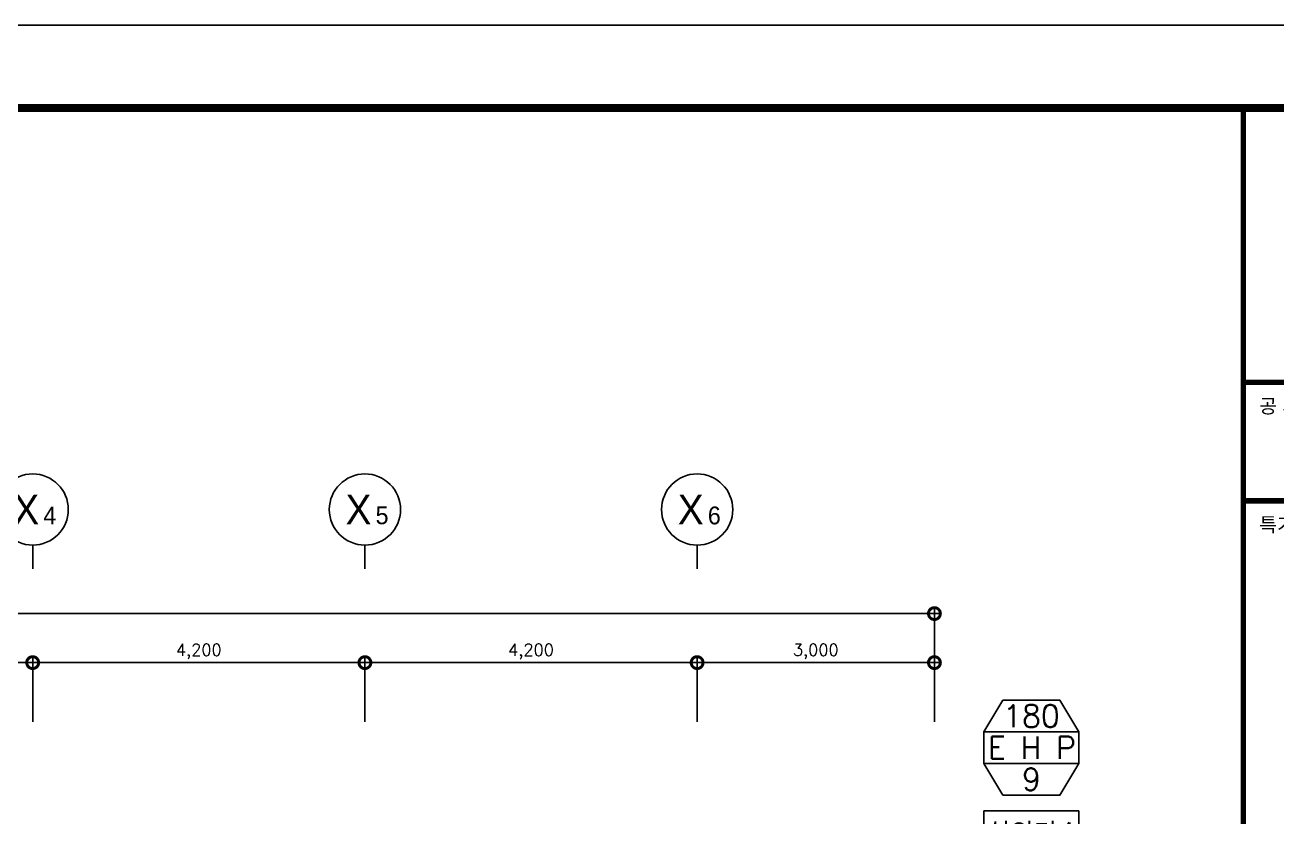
# Model space of a CAD drawing. Header units: millimetres. Extents: x -56261 to 196039, y 9480 to 100001.
# Drawn here: x 133537 to 149363, y 89990 to 100001 of the extents above; entities that cross this region are included whole.
import ezdxf
from ezdxf.enums import TextEntityAlignment as Align

# ---------------------------------------------------------------- set-up
doc = ezdxf.new("R2010")
doc.units = ezdxf.units.MM
for name, color, linetype in [('DVM_INOUT_MARK', 2, 'Continuous'), ('DVM_INOUT_NAME', 7, 'Continuous'), ('FORM', 4, 'Continuous'), ('PLAN_DIM', 7, 'Continuous')]:
    doc.layers.add(name, color=color, linetype=linetype)
doc.styles.add('DVM_DEFAULT', font='romans.shx', dxfattribs={"bigfont": 'whgtxt.shx'})
doc.styles.add('Gdim', font='')
doc.styles.add('Gtx', font='')
doc.styles.add('plan', font='romans.shx', dxfattribs={"bigfont": 'GHS.SHX'})
doc.styles.add('굴림', font='NGULIM.TTF')
doc.styles.get('Gdim').set_extended_font_data('Dotum')
doc.styles.get('Gtx').set_extended_font_data('Dotum')
doc.dimstyles.new('Gdim100', dxfattribs={"dimscale": 100, "dimtxt": 3, "dimasz": 6, "dimexe": 1.5, "dimexo": 2, "dimgap": 1, "dimtad": 1, "dimdec": 0, "dimzin": 0, "dimdsep": 46, "dimlunit": 6, "dimtxsty": 'Gdim', "dimblk1": 'DOTSMALL', "dimblk2": 'DOTSMALL', "dimsah": 1, "dimcen": 1.5, "dimdle": 1.5, "dimclrd": 1, "dimclre": 1, "dimclrt": 256, "dimazin": 0, "dimtfac": 1, "dimtdec": 0, "dimtix": 1, "dimtmove": 2, "dimatfit": 3, "dimldrblk": 'DOTSMALL', "dimfxl": 1.5, "dimtolj": 1, "dimtzin": 0, "dimlwd": -1, "dimlwe": -1, "dimarcsym": 0})

# ---------------------------------------------------------------- blocks, each defined once
blk = doc.blocks.new('_DotSmall')
at = {"color": 0, "linetype": 'ByBlock', "const_width": 0.5}
blk.add_lwpolyline([(-0.0625, 0, 1), (0.0625, 0, 1)], format="xyb", close=True, dxfattribs=at)
blk = doc.blocks.new('*D132')
at = {"layer": 'DEFPOINTS', "color": 0, "transparency": 16777216}
for p in [(145033, 92561), (121033, 91092), (145033, 91092)]:
    blk.add_point(p, dxfattribs=at)
at = {"layer": 'PLAN_DIM', "transparency": 16777216}
for p, q in [((121033, 91192), (121033, 92636)), ((145033, 91192), (145033, 92636)), ((120958, 92561), (145108, 92561))]:
    blk.add_line(p, q, dxfattribs=at)
at = {"layer": 'PLAN_DIM', "transparency": 16777216, "xscale": 300, "yscale": 300, "zscale": 300, "rotation": 180}
blk.add_blockref('_DotSmall', (121033, 92561), dxfattribs=at)
at = {"layer": 'PLAN_DIM', "transparency": 16777216, "xscale": 300, "yscale": 300, "zscale": 300}
blk.add_blockref('_DotSmall', (145033, 92561), dxfattribs=at)
at = {"layer": 'PLAN_DIM', "transparency": 16777216, "insert": (133033, 92701), "char_height": 150, "attachment_point": 5, "style": 'plan'}
blk.add_mtext('\\A1;24,000', dxfattribs=at)
blk = doc.blocks.new('FORM_기계', base_point=(381614, -321275))
at = {"layer": 'FORM', "color": 7}
blk.add_lwpolyline([(381614, -321275), (465714, -321275), (465714, -261875), (381614, -261875)], close=True, dxfattribs=at)
at = {"layer": 'FORM', "const_width": 200}
blk.add_lwpolyline([(463614, -319175), (383714, -319175), (383714, -263975), (463614, -263975)], close=True, dxfattribs=at)
at = {"layer": 'FORM', "const_width": 140}
for points in [[(455614, -263975), (455614, -319175)], [(455614, -270907), (463614, -270907)], [(455614, -273907), (463614, -273907)]]:
    blk.add_lwpolyline(points, dxfattribs=at)
at = {"layer": 'FORM', "style": '굴림'}
for s, p in [('공 사 명', (456014, -271507)), ('특기사항', (456014, -274507))]:
    blk.add_text(s, height=360, dxfattribs=at).set_placement(p, align=Align.MIDDLE_LEFT)
blk = doc.blocks.new('*D137')
at = {"layer": 'DEFPOINTS', "color": 0, "transparency": 16777216}
for p in [(133633, 91941), (129433, 91092), (133633, 91092)]:
    blk.add_point(p, dxfattribs=at)
at = {"layer": 'PLAN_DIM', "transparency": 16777216}
for p, q in [((129433, 91192), (129433, 92016)), ((133633, 91192), (133633, 92016)), ((129358, 91941), (133708, 91941))]:
    blk.add_line(p, q, dxfattribs=at)
at = {"layer": 'PLAN_DIM', "transparency": 16777216, "xscale": 300, "yscale": 300, "zscale": 300, "rotation": 180}
blk.add_blockref('_DotSmall', (129433, 91941), dxfattribs=at)
at = {"layer": 'PLAN_DIM', "transparency": 16777216, "xscale": 300, "yscale": 300, "zscale": 300}
blk.add_blockref('_DotSmall', (133633, 91941), dxfattribs=at)
at = {"layer": 'PLAN_DIM', "transparency": 16777216, "insert": (131533, 92081), "char_height": 150, "attachment_point": 5, "style": 'plan'}
blk.add_mtext('\\A1;4,200', dxfattribs=at)
blk = doc.blocks.new('*D138')
at = {"layer": 'DEFPOINTS', "color": 0, "transparency": 16777216}
for p in [(137833, 91941), (133633, 91092), (137833, 91092)]:
    blk.add_point(p, dxfattribs=at)
at = {"layer": 'PLAN_DIM', "transparency": 16777216}
for p, q in [((133633, 91192), (133633, 92016)), ((137833, 91192), (137833, 92016)), ((133558, 91941), (137908, 91941))]:
    blk.add_line(p, q, dxfattribs=at)
at = {"layer": 'PLAN_DIM', "transparency": 16777216, "xscale": 300, "yscale": 300, "zscale": 300, "rotation": 180}
blk.add_blockref('_DotSmall', (133633, 91941), dxfattribs=at)
at = {"layer": 'PLAN_DIM', "transparency": 16777216, "xscale": 300, "yscale": 300, "zscale": 300}
blk.add_blockref('_DotSmall', (137833, 91941), dxfattribs=at)
at = {"layer": 'PLAN_DIM', "transparency": 16777216, "insert": (135733, 92081), "char_height": 150, "attachment_point": 5, "style": 'plan'}
blk.add_mtext('\\A1;4,200', dxfattribs=at)
blk = doc.blocks.new('*D139')
at = {"layer": 'DEFPOINTS', "color": 0, "transparency": 16777216}
for p in [(142033, 91941), (137833, 91092), (142033, 91092)]:
    blk.add_point(p, dxfattribs=at)
at = {"layer": 'PLAN_DIM', "transparency": 16777216}
for p, q in [((137833, 91192), (137833, 92016)), ((142033, 91192), (142033, 92016)), ((137758, 91941), (142108, 91941))]:
    blk.add_line(p, q, dxfattribs=at)
at = {"layer": 'PLAN_DIM', "transparency": 16777216, "xscale": 300, "yscale": 300, "zscale": 300, "rotation": 180}
blk.add_blockref('_DotSmall', (137833, 91941), dxfattribs=at)
at = {"layer": 'PLAN_DIM', "transparency": 16777216, "xscale": 300, "yscale": 300, "zscale": 300}
blk.add_blockref('_DotSmall', (142033, 91941), dxfattribs=at)
at = {"layer": 'PLAN_DIM', "transparency": 16777216, "insert": (139933, 92081), "char_height": 150, "attachment_point": 5, "style": 'plan'}
blk.add_mtext('\\A1;4,200', dxfattribs=at)
blk = doc.blocks.new('*D140')
at = {"layer": 'DEFPOINTS', "color": 0, "transparency": 16777216}
for p in [(145033, 91941), (142033, 91092), (145033, 91092)]:
    blk.add_point(p, dxfattribs=at)
at = {"layer": 'PLAN_DIM', "transparency": 16777216}
for p, q in [((142033, 91192), (142033, 92016)), ((145033, 91192), (145033, 92016)), ((141958, 91941), (145108, 91941))]:
    blk.add_line(p, q, dxfattribs=at)
at = {"layer": 'PLAN_DIM', "transparency": 16777216, "xscale": 300, "yscale": 300, "zscale": 300, "rotation": 180}
blk.add_blockref('_DotSmall', (142033, 91941), dxfattribs=at)
at = {"layer": 'PLAN_DIM', "transparency": 16777216, "xscale": 300, "yscale": 300, "zscale": 300}
blk.add_blockref('_DotSmall', (145033, 91941), dxfattribs=at)
at = {"layer": 'PLAN_DIM', "transparency": 16777216, "insert": (143533, 92081), "char_height": 150, "attachment_point": 5, "style": 'plan'}
blk.add_mtext('\\A1;3,000', dxfattribs=at)
blk = doc.blocks.new('INOUT_MARK')
at = {"layer": 'DVM_INOUT_MARK', "color": 0}
for p, q in [((-600, 1560), (600, 1560)), ((600, 1160), (-600, 1160))]:
    blk.add_line(p, q, dxfattribs=at)
blk.add_lwpolyline([(-360, 1960), (360, 1960), (600, 1560), (600, 1160), (360, 760), (-360, 760), (-600, 1160), (-600, 1560), (-360, 1960)], dxfattribs=at)
at = {"layer": 'DVM_INOUT_NAME'}
blk.add_lwpolyline([(-600, 0), (600, 0), (600, 560), (-600, 560)], close=True, dxfattribs=at)
at = {"layer": 'DVM_INOUT_MARK', "color": 0, "style": 'DVM_DEFAULT'}
for tag, p in [('CAP', (0, 1760)), ('NO', (0, 960))]:
    blk.add_attdef(tag, text='', height=280, dxfattribs=at).set_placement(p, align=Align.MIDDLE_CENTER)
for tag, width, p, p2 in [('MNAME', 0.53094, (-549, 1220), (563, 1220)), ('QTY', 0.517418, (710, 1220), (1089, 1220))]:
    blk.add_attdef(tag, text='', height=280, dxfattribs=dict(at, width=width)).set_placement(p, p2, align=Align.FIT)
at = {"layer": 'DVM_INOUT_NAME', "style": 'DVM_DEFAULT', "width": 1.097081}
blk.add_attdef('INAME', text='', height=280, dxfattribs=at).set_placement((-562, 134), (564, 134), align=Align.FIT)

msp = doc.modelspace()

# ---------------------------------------------------------------- linework, layer by layer
at = {"layer": 'PLAN_DIM'}
for points in [[(133633.4, 93126.4), (133633.4, 93426.4, -1), (133633.4, 94326.4, -1), (133633.4, 93426.4, 0)], [(137833.4, 93126.4), (137833.4, 93426.4, -1), (137833.4, 94326.4, -1), (137833.4, 93426.4, 0)], [(142033.4, 93126.4), (142033.4, 93426.4, -1), (142033.4, 94326.4, -1), (142033.4, 93426.4, 0)]]:
    msp.add_lwpolyline(points, format="xyb", dxfattribs=at)

# ---------------------------------------------------------------- block references
at = {"layer": 'DVM_INOUT_MARK'}
ref = msp.add_blockref('INOUT_MARK', (146258.5, 89506.2), dxfattribs=at)
ref.add_attrib('CAP', '180', dxfattribs={"color": 0, "height": 280, "style": 'DVM_DEFAULT'}).set_placement((146258.5, 91266.2), align=Align.MIDDLE_CENTER)
ref.add_attrib('MNAME', 'E H P', dxfattribs={"color": 0, "height": 280, "style": 'DVM_DEFAULT', "width": 0.967867}).set_placement((145709.7, 90726.3), (146821.1, 90726.3), align=Align.FIT)
ref.add_attrib('NO', '9', dxfattribs={"color": 0, "height": 280, "style": 'DVM_DEFAULT'}).set_placement((146258.5, 90466.2), align=Align.MIDDLE_CENTER)
ref.add_attrib('INAME', '실외기4', dxfattribs={"layer": 'DVM_INOUT_NAME', "height": 280, "style": 'DVM_DEFAULT', "width": 0.850065}).set_placement((145696.6, 89640.2), (146823, 89640.2), align=Align.FIT)
at = {"layer": 'FORM', "xscale": 0.5, "yscale": 0.5, "zscale": 0.5}
msp.add_blockref('FORM_기계', (111938.9, 70301.1), dxfattribs=at)

# ---------------------------------------------------------------- texts
at = {"layer": 'PLAN_DIM', "style": 'Gtx'}
for s, height, p in [('X', 375, (133552, 93876.4)), ('X', 375, (137752, 93876.4)), ('X', 375, (141952, 93876.4)), ('4', 225, (133850, 93801.5)), ('5', 225, (138050, 93801.5)), ('6', 225, (142250, 93801.5))]:
    msp.add_text(s, height=height, dxfattribs=at).set_placement(p, align=Align.MIDDLE)

# ---------------------------------------------------------------- dimensions: what is measured, and where the dimension line sits
at = {"layer": 'PLAN_DIM'}
for base, p1, p2, override, picture, middle in [((145033.4, 92561.3), (121033.4, 91092.4), (145033.4, 91092.4), {"dimscale": 50, "dimtxsty": 'plan', "dimclrd": 256, "dimclre": 256}, '*D132', (133033.4, 92700.6)), ((133633.4, 91941.3), (129433.4, 91092.4), (133633.4, 91092.4), {"dimscale": 50, "dimtxsty": 'plan', "dimblk1": 'DotSmall', "dimblk2": 'DotSmall', "dimclrd": 256, "dimclre": 256}, '*D137', (131533.4, 92080.6)), ((137833.4, 91941.3), (133633.4, 91092.4), (137833.4, 91092.4), {"dimscale": 50, "dimtxsty": 'plan', "dimblk1": 'DotSmall', "dimblk2": 'DotSmall', "dimclrd": 256, "dimclre": 256}, '*D138', (135733.4, 92080.6)), ((142033.4, 91941.3), (137833.4, 91092.4), (142033.4, 91092.4), {"dimscale": 50, "dimtxsty": 'plan', "dimblk1": 'DotSmall', "dimblk2": 'DotSmall', "dimclrd": 256, "dimclre": 256}, '*D139', (139933.4, 92080.6)), ((145033.4, 91941.3), (142033.4, 91092.4), (145033.4, 91092.4), {"dimscale": 50, "dimtxsty": 'plan', "dimblk1": 'DotSmall', "dimblk2": 'DotSmall', "dimclrd": 256, "dimclre": 256}, '*D140', (143533.4, 92080.6))]:
    dim = msp.add_linear_dim(base=base, p1=p1, p2=p2, angle=180, dimstyle='Gdim100', override=override, dxfattribs=at)
    dim.commit()
    dim.dimension.update_dxf_attribs({"geometry": picture, "text_midpoint": middle})

doc.saveas('drawing.dxf')
